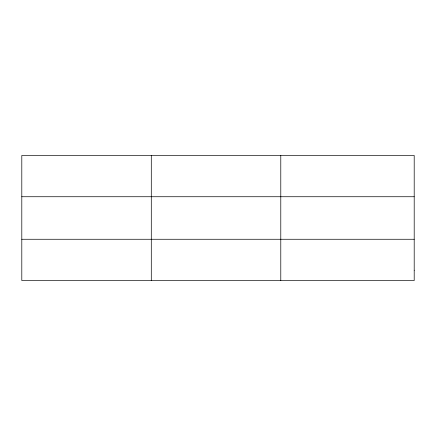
<?xml version="1.0" encoding="UTF-8"?>
<svg xmlns="http://www.w3.org/2000/svg" width="436" height="436" viewBox="0 0 436 436"><rect width="100%" height="100%" fill="white"/><g stroke="black" fill="none" stroke-linecap="round" stroke-linejoin="round"><path stroke-width="0.65" d="M151.292 155.456L151.292 280.544M280.784 155.456L280.784 280.544M21.8 196.734L414.2 196.734M21.8 239.266L414.2 239.266M414.2 270.227L414.2 280.544L21.8 280.544L21.8 155.456L414.2 155.456L414.2 270.227"/></g></svg>
